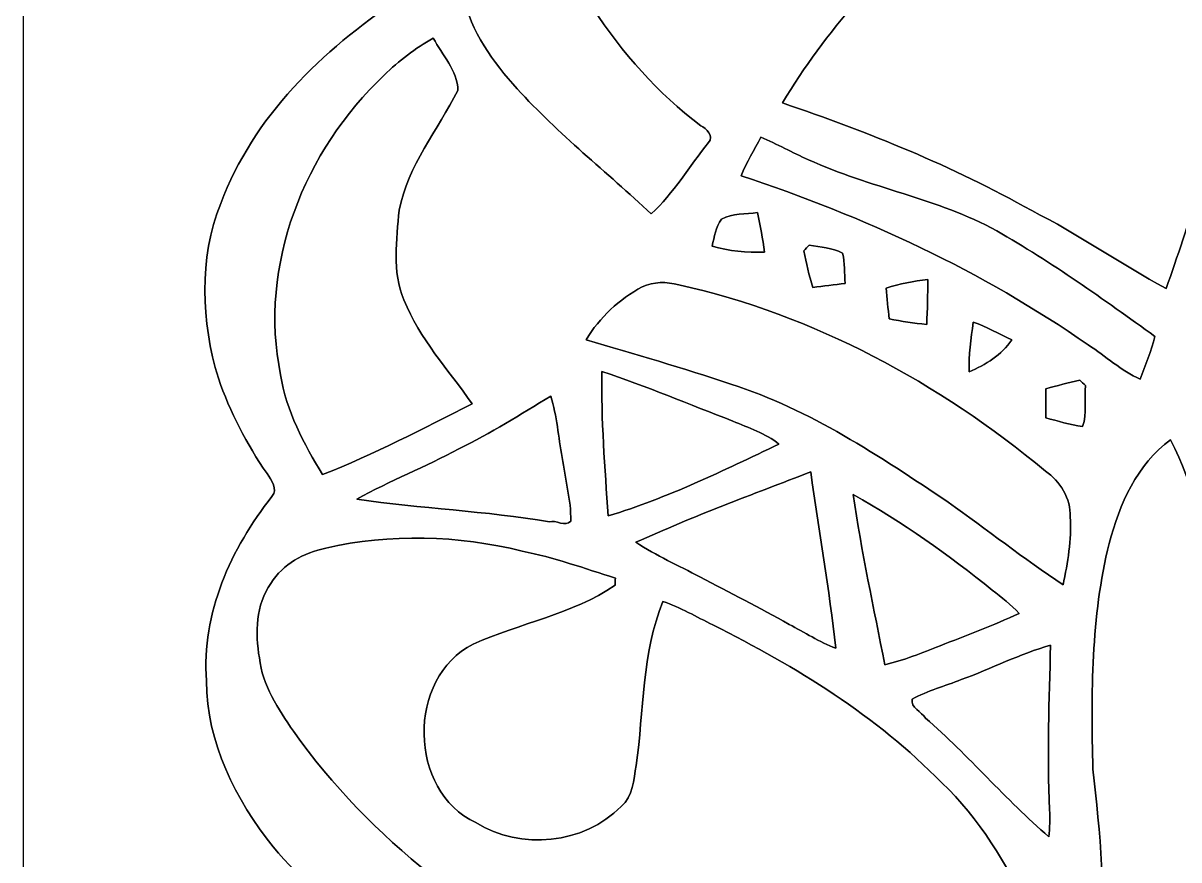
# Model space of a CAD drawing. Header units: centimetres. Extents: x -16.8 to 16.8, y -16.7 to 16.7.
# Drawn here: x -16.77 to -0.11, y -5 to 7.06 of the extents above; entities that cross this region are included whole.
import ezdxf

# ---------------------------------------------------------------- set-up
doc = ezdxf.new("R2010")
doc.units = ezdxf.units.CM
doc.header["$MEASUREMENT"] = 0
doc.layers.add('Layer 1', color=7, linetype='Continuous')

msp = doc.modelspace()

# ---------------------------------------------------------------- linework, layer by layer
at = {"layer": 'Layer 1', "color": 7}
for points, knots in [([(-16.77458, 16.66875), (-16.77458, 16.66875), (16.77458, 16.66875), (16.77458, 16.66875), (16.77458, 16.66875), (16.77458, 16.66875), (16.77458, -16.66875), (16.77458, -16.66875), (16.77458, -16.66875), (16.77458, -16.66875), (-16.77458, -16.66875), (-16.77458, -16.66875), (-16.77458, -16.66875), (-16.77458, -16.66875), (-16.77458, 16.66875), (-16.77458, 16.66875), (-16.77458, 16.66875), (-16.77458, 16.66875), (-16.77458, 16.66875), (-16.77458, 16.66875)], [0, 0, 0, 0, 0.16666667, 0.16666667, 0.16666667, 0.16666667, 0.33333333, 0.33333333, 0.33333333, 0.33333333, 0.5, 0.5, 0.5, 0.5, 0.66666667, 0.66666667, 0.66666667, 0.66666667, 1, 1, 1, 1]), ([(4.0894, 15.8048), (3.31364, 15.58078), (2.57175, 15.19449), (2.00907, 14.60676), (2.00907, 14.60676), (1.14018, 13.72658), (0.64629, 12.54125), (0.42933, 11.33792), (0.42933, 11.33792), (-0.02152, 11.23632), (-0.48084, 11.18306), (-0.93874, 11.1252), (-0.93874, 11.1252), (-1.05234, 11.33581), (-1.13983, 11.55841), (-1.24848, 11.77114), (-1.24848, 11.77114), (-1.74696, 12.70388), (-2.44263, 13.54878), (-3.33728, 14.12487), (-3.33728, 14.12487), (-4.02096, 14.55349), (-4.80589, 14.81984), (-5.60987, 14.8904), (-5.60987, 14.8904), (-6.63328, 14.96483), (-7.66269, 14.78668), (-8.62683, 14.44731), (-8.62683, 14.44731), (-8.87307, 14.34747), (-9.03923, 14.12804), (-9.19445, 13.92273), (-9.19445, 13.92273), (-9.63718, 13.29725), (-9.99631, 12.59417), (-10.13213, 11.83428), (-10.13213, 11.83428), (-10.18011, 11.65719), (-10.17729, 11.46034), (-10.27783, 11.30124), (-10.27783, 11.30124), (-10.48844, 10.96751), (-10.70928, 10.63872), (-10.88355, 10.28382), (-10.88355, 10.28382), (-11.18941, 9.67211), (-11.49244, 9.03323), (-11.54571, 8.34143), (-11.54571, 8.34143), (-11.57711, 8.01511), (-11.46528, 7.70678), (-11.37003, 7.40128), (-11.37003, 7.40128), (-12.46011, 6.67949), (-13.45918, 5.71429), (-13.92379, 4.46581), (-13.92379, 4.46581), (-14.24481, 3.66642), (-14.20848, 2.76119), (-13.96012, 1.94733), (-13.96012, 1.94733), (-13.7922, 1.45874), (-13.55231, 0.99589), (-13.25739, 0.57185), (-13.25739, 0.57185), (-13.19883, 0.47731), (-13.09335, 0.34854), (-13.1893, 0.24165), (-13.1893, 0.24165), (-13.77597, -0.50871), (-14.20813, -1.44427), (-14.12946, -2.41723), (-14.12946, -2.41723), (-14.13051, -3.30341), (-13.71318, -4.13173), (-13.16919, -4.80836), (-13.16919, -4.80836), (-12.36133, -5.76862), (-11.30547, -6.47841), (-10.20974, -7.07037), (-10.20974, -7.07037), (-9.39729, -7.49759), (-8.55416, -7.86342), (-7.69726, -8.1915), (-7.69726, -8.1915), (-7.50782, -8.26488), (-7.30144, -8.31533), (-7.14093, -8.44374), (-7.14093, -8.44374), (-7.03439, -8.62118), (-7.0298, -8.83638), (-6.98183, -9.03323), (-6.98183, -9.03323), (-6.70278, -10.37096), (-6.53486, -11.73727), (-6.57648, -13.10569), (-6.57648, -13.10569), (-6.55355, -14.1986), (-6.737, -15.28127), (-7.0037, -16.33714), (-7.0037, -16.33714), (-6.88411, -16.23801), (-6.77122, -16.13182), (-6.66221, -16.02176), (-6.66221, -16.02176), (-5.95489, -15.28269), (-5.24969, -14.54115), (-4.52226, -13.82148), (-4.52226, -13.82148), (-3.91301, -14.24623), (-3.43218, -14.83078), (-2.81799, -15.24847), (-2.81799, -15.24847), (-2.66206, -14.72459), (-2.56893, -14.18131), (-2.55164, -13.63486), (-2.55164, -13.63486), (-2.48426, -12.36557), (-2.64513, -11.09239), (-2.94675, -9.86049), (-2.94675, -9.86049), (-3.05576, -9.37895), (-3.23744, -8.91646), (-3.33234, -8.43174), (-3.33234, -8.43174), (-2.97709, -8.39893), (-2.58727, -8.41057), (-2.28177, -8.19644), (-2.28177, -8.19644), (-1.68028, -7.82955), (-1.42099, -7.12011), (-1.29822, -6.46254), (-1.29822, -6.46254), (-1.13983, -5.54355), (-1.25166, -4.60551), (-1.35184, -3.68688), (-1.35184, -3.68688), (-1.38289, -2.59997), (-1.37795, -1.49719), (-1.11901, -0.43498), (-1.11901, -0.43498), (-0.9652, 0.12735), (-0.72073, 0.70697), (-0.23178, 1.05833), (-0.23178, 1.05833), (0.09701, 0.40358), (0.27164, -0.31362), (0.42228, -1.02658), (0.42228, -1.02658), (0.76482, -2.67899), (0.68368, -4.40302), (0.28716, -6.0385), (0.28716, -6.0385), (0.18415, -6.41068), (0.24024, -6.80508), (0.30551, -7.17903), (0.30551, -7.17903), (0.42686, -7.82849), (0.76517, -8.45855), (1.30034, -8.85754), (1.30034, -8.85754), (1.97344, -9.37436), (2.86068, -9.50807), (3.68723, -9.47032), (3.68723, -9.47032), (5.02003, -9.41211), (6.30872, -9.011), (7.54592, -8.53687), (7.54592, -8.53687), (7.87894, -8.41234), (8.19961, -8.25324), (8.54181, -8.15446), (8.54181, -8.15446), (9.37084, -9.26006), (10.29935, -10.32228), (11.47833, -11.06593), (11.47833, -11.06593), (11.9193, -11.33263), (12.39626, -11.58699), (12.91978, -11.62791), (12.91978, -11.62791), (12.9413, -10.86344), (12.92331, -10.09826), (12.93072, -9.33379), (12.93072, -9.33379), (13.51174, -8.98842), (14.10159, -8.65822), (14.68332, -8.31391), (14.68332, -8.31391), (14.39016, -8.09131), (14.04796, -7.94526), (13.74316, -7.7403), (13.74316, -7.7403), (13.07571, -7.3092), (12.3638, -6.84354), (11.99374, -6.11258), (11.99374, -6.11258), (12.16342, -5.91467), (12.37439, -5.75769), (12.54619, -5.56154), (12.54619, -5.56154), (12.96952, -5.09305), (13.33218, -4.54872), (13.48352, -3.92818), (13.48352, -3.92818), (13.66732, -3.25085), (13.5382, -2.51213), (13.19495, -1.90712), (13.19495, -1.90712), (12.80336, -1.20297), (12.1793, -0.66499), (11.54501, -0.18556), (11.54501, -0.18556), (12.17436, 1.19168), (12.65696, 2.661), (12.7448, 4.18147), (12.7448, 4.18147), (12.76244, 5.09905), (12.65626, 6.06848), (12.15425, 6.86117), (12.15425, 6.86117), (11.80359, 7.46196), (11.2462, 7.92551), (10.62284, 8.22254), (10.62284, 8.22254), (10.26442, 8.39505), (9.88131, 8.50688), (9.50313, 8.62612), (9.50313, 8.62612), (9.65659, 10.28524), (9.70668, 11.98845), (9.26818, 13.61052), (9.26818, 13.61052), (9.09743, 14.16121), (8.86354, 14.70872), (8.47549, 15.14334), (8.47549, 15.14334), (8.20773, 15.41745), (7.88635, 15.65063), (7.52087, 15.77375), (7.52087, 15.77375), (6.40115, 16.04927), (5.21088, 16.09513), (4.0894, 15.8048)], [0, 0, 0, 0, 0.01612903, 0.01612903, 0.01612903, 0.01612903, 0.03225806, 0.03225806, 0.03225806, 0.03225806, 0.0483871, 0.0483871, 0.0483871, 0.0483871, 0.06451613, 0.06451613, 0.06451613, 0.06451613, 0.08064516, 0.08064516, 0.08064516, 0.08064516, 0.09677419, 0.09677419, 0.09677419, 0.09677419, 0.11290323, 0.11290323, 0.11290323, 0.11290323, 0.12903226, 0.12903226, 0.12903226, 0.12903226, 0.14516129, 0.14516129, 0.14516129, 0.14516129, 0.16129032, 0.16129032, 0.16129032, 0.16129032, 0.17741935, 0.17741935, 0.17741935, 0.17741935, 0.19354839, 0.19354839, 0.19354839, 0.19354839, 0.20967742, 0.20967742, 0.20967742, 0.20967742, 0.22580645, 0.22580645, 0.22580645, 0.22580645, 0.24193548, 0.24193548, 0.24193548, 0.24193548, 0.25806452, 0.25806452, 0.25806452, 0.25806452, 0.27419355, 0.27419355, 0.27419355, 0.27419355, 0.29032258, 0.29032258, 0.29032258, 0.29032258, 0.30645161, 0.30645161, 0.30645161, 0.30645161, 0.32258065, 0.32258065, 0.32258065, 0.32258065, 0.33870968, 0.33870968, 0.33870968, 0.33870968, 0.35483871, 0.35483871, 0.35483871, 0.35483871, 0.37096774, 0.37096774, 0.37096774, 0.37096774, 0.38709677, 0.38709677, 0.38709677, 0.38709677, 0.40322581, 0.40322581, 0.40322581, 0.40322581, 0.41935484, 0.41935484, 0.41935484, 0.41935484, 0.43548387, 0.43548387, 0.43548387, 0.43548387, 0.4516129, 0.4516129, 0.4516129, 0.4516129, 0.46774194, 0.46774194, 0.46774194, 0.46774194, 0.48387097, 0.48387097, 0.48387097, 0.48387097, 0.5, 0.5, 0.5, 0.5, 0.51612903, 0.51612903, 0.51612903, 0.51612903, 0.53225806, 0.53225806, 0.53225806, 0.53225806, 0.5483871, 0.5483871, 0.5483871, 0.5483871, 0.56451613, 0.56451613, 0.56451613, 0.56451613, 0.58064516, 0.58064516, 0.58064516, 0.58064516, 0.59677419, 0.59677419, 0.59677419, 0.59677419, 0.61290323, 0.61290323, 0.61290323, 0.61290323, 0.62903226, 0.62903226, 0.62903226, 0.62903226, 0.64516129, 0.64516129, 0.64516129, 0.64516129, 0.66129032, 0.66129032, 0.66129032, 0.66129032, 0.67741935, 0.67741935, 0.67741935, 0.67741935, 0.69354839, 0.69354839, 0.69354839, 0.69354839, 0.70967742, 0.70967742, 0.70967742, 0.70967742, 0.72580645, 0.72580645, 0.72580645, 0.72580645, 0.74193548, 0.74193548, 0.74193548, 0.74193548, 0.75806452, 0.75806452, 0.75806452, 0.75806452, 0.77419355, 0.77419355, 0.77419355, 0.77419355, 0.79032258, 0.79032258, 0.79032258, 0.79032258, 0.80645161, 0.80645161, 0.80645161, 0.80645161, 0.82258065, 0.82258065, 0.82258065, 0.82258065, 0.83870968, 0.83870968, 0.83870968, 0.83870968, 0.85483871, 0.85483871, 0.85483871, 0.85483871, 0.87096774, 0.87096774, 0.87096774, 0.87096774, 0.88709677, 0.88709677, 0.88709677, 0.88709677, 0.90322581, 0.90322581, 0.90322581, 0.90322581, 0.91935484, 0.91935484, 0.91935484, 0.91935484, 0.93548387, 0.93548387, 0.93548387, 0.93548387, 0.9516129, 0.9516129, 0.9516129, 0.9516129, 0.96774194, 0.96774194, 0.96774194, 0.96774194, 1, 1, 1, 1]), ([(-9.99843, 10.80417), (-9.8238, 10.33039), (-9.73596, 9.82874), (-9.55746, 9.35567), (-9.55746, 9.35567), (-9.06533, 7.90399), (-8.24159, 6.52357), (-7.00652, 5.58624), (-7.00652, 5.58624), (-6.92397, 5.54567), (-6.80791, 5.43595), (-6.89434, 5.34141), (-6.89434, 5.34141), (-7.1688, 5.00027), (-7.39528, 4.61222), (-7.71913, 4.31412), (-7.71913, 4.31412), (-8.36083, 4.91737), (-9.05863, 5.46347), (-9.65094, 6.11787), (-9.65094, 6.11787), (-9.99878, 6.50416), (-10.32298, 6.93949), (-10.42599, 7.46054), (-10.42599, 7.46054), (-10.70822, 8.58732), (-10.39389, 9.74725), (-9.99843, 10.80417)], [0, 0, 0, 0, 0.125, 0.125, 0.125, 0.125, 0.25, 0.25, 0.25, 0.25, 0.375, 0.375, 0.375, 0.375, 0.5, 0.5, 0.5, 0.5, 0.625, 0.625, 0.625, 0.625, 0.75, 0.75, 0.75, 0.75, 1, 1, 1, 1]), ([(-2.54212, 8.67727), (-1.56563, 8.81803), (-0.53093, 8.33861), (-0.01517, 7.49723), (-0.01517, 7.49723), (0.254, 7.09471), (0.31821, 6.59412), (0.33408, 6.12105), (0.33408, 6.12105), (0.37147, 5.12128), (0.02752, 4.16666), (-0.29633, 3.23709), (-0.29633, 3.23709), (-0.95179, 3.59622), (-1.56774, 4.02414), (-2.23485, 4.36316), (-2.23485, 4.36316), (-3.37608, 5.00133), (-4.58964, 5.49698), (-5.82718, 5.91361), (-5.82718, 5.91361), (-5.51744, 6.43008), (-5.15761, 6.91762), (-4.76144, 7.37129), (-4.76144, 7.37129), (-4.46088, 7.7216), (-4.10069, 8.02393), (-3.69147, 8.23948), (-3.69147, 8.23948), (-3.32775, 8.43068), (-2.95839, 8.63141), (-2.54212, 8.67727)], [0, 0, 0, 0, 0.11111111, 0.11111111, 0.11111111, 0.11111111, 0.22222222, 0.22222222, 0.22222222, 0.22222222, 0.33333333, 0.33333333, 0.33333333, 0.33333333, 0.44444444, 0.44444444, 0.44444444, 0.44444444, 0.55555556, 0.55555556, 0.55555556, 0.55555556, 0.66666667, 0.66666667, 0.66666667, 0.66666667, 0.77777778, 0.77777778, 0.77777778, 0.77777778, 1, 1, 1, 1]), ([(-11.56935, 6.31366), (-11.35662, 6.51969), (-11.12167, 6.70489), (-10.86132, 6.84777), (-10.86132, 6.84777), (-10.73538, 6.60294), (-10.51031, 6.38387), (-10.50643, 6.09318), (-10.50643, 6.09318), (-10.80135, 5.52626), (-11.22363, 5.00944), (-11.3538, 4.36915), (-11.3538, 4.36915), (-11.38978, 3.94264), (-11.45893, 3.48262), (-11.28466, 3.07481), (-11.28466, 3.07481), (-11.05888, 2.51672), (-10.64401, 2.06516), (-10.30076, 1.57833), (-10.30076, 1.57833), (-11.00878, 1.21567), (-11.71822, 0.84914), (-12.45799, 0.55598), (-12.45799, 0.55598), (-12.72716, 1.00259), (-12.98046, 1.47214), (-13.06266, 1.9939), (-13.06266, 1.9939), (-13.38686, 3.57082), (-12.72046, 5.23028), (-11.56935, 6.31366)], [0, 0, 0, 0, 0.11111111, 0.11111111, 0.11111111, 0.11111111, 0.22222222, 0.22222222, 0.22222222, 0.22222222, 0.33333333, 0.33333333, 0.33333333, 0.33333333, 0.44444444, 0.44444444, 0.44444444, 0.44444444, 0.55555556, 0.55555556, 0.55555556, 0.55555556, 0.66666667, 0.66666667, 0.66666667, 0.66666667, 0.77777778, 0.77777778, 0.77777778, 0.77777778, 1, 1, 1, 1]), ([(-6.13833, 5.4229), (-5.90621, 5.32024), (-5.68396, 5.19677), (-5.45112, 5.09517), (-5.45112, 5.09517), (-4.57094, 4.69194), (-3.59269, 4.53813), (-2.73932, 4.07106), (-2.73932, 4.07106), (-1.94592, 3.61527), (-1.19909, 3.08434), (-0.45791, 2.54882), (-0.45791, 2.54882), (-0.51118, 2.33821), (-0.59373, 2.13642), (-0.66993, 1.93322), (-0.66993, 1.93322), (-0.94544, 2.05387), (-1.16734, 2.26624), (-1.41993, 2.42499), (-1.41993, 2.42499), (-2.94852, 3.4925), (-4.65773, 4.28096), (-6.42444, 4.86551), (-6.42444, 4.86551), (-6.34436, 5.05883), (-6.23182, 5.23628), (-6.13833, 5.4229)], [0, 0, 0, 0, 0.125, 0.125, 0.125, 0.125, 0.25, 0.25, 0.25, 0.25, 0.375, 0.375, 0.375, 0.375, 0.5, 0.5, 0.5, 0.5, 0.625, 0.625, 0.625, 0.625, 0.75, 0.75, 0.75, 0.75, 1, 1, 1, 1]), ([(-6.70666, 4.23792), (-6.54932, 4.32576), (-6.35953, 4.30918), (-6.18525, 4.33282), (-6.18525, 4.33282), (-6.14892, 4.14373), (-6.11152, 3.95429), (-6.08718, 3.76308), (-6.08718, 3.76308), (-6.34118, 3.75744), (-6.59836, 3.77613), (-6.84248, 3.85057), (-6.84248, 3.85057), (-6.80473, 3.9811), (-6.79133, 4.12715), (-6.70666, 4.23792)], [0, 0, 0, 0, 0.2, 0.2, 0.2, 0.2, 0.4, 0.4, 0.4, 0.4, 0.6, 0.6, 0.6, 0.6, 1, 1, 1, 1]), ([(-5.44054, 3.86397), (-5.28038, 3.83328), (-5.10752, 3.83011), (-4.96182, 3.74932), (-4.96182, 3.74932), (-4.92231, 3.60821), (-4.93889, 3.45793), (-4.92231, 3.31294), (-4.92231, 3.31294), (-5.07894, 3.29212), (-5.23522, 3.27343), (-5.39186, 3.25508), (-5.39186, 3.25508), (-5.44336, 3.42865), (-5.48287, 3.60539), (-5.51886, 3.78213), (-5.51886, 3.78213), (-5.49275, 3.80929), (-5.46664, 3.83681), (-5.44054, 3.86397)], [0, 0, 0, 0, 0.16666667, 0.16666667, 0.16666667, 0.16666667, 0.33333333, 0.33333333, 0.33333333, 0.33333333, 0.5, 0.5, 0.5, 0.5, 0.66666667, 0.66666667, 0.66666667, 0.66666667, 1, 1, 1, 1]), ([(-7.84966, 3.26319), (-7.68632, 3.33834), (-7.49441, 3.33939), (-7.32261, 3.29283), (-7.32261, 3.29283), (-5.37069, 2.8575), (-3.57011, 1.87889), (-2.03694, 0.60819), (-2.03694, 0.60819), (-1.82316, 0.46143), (-1.66934, 0.21167), (-1.67887, -0.05327), (-1.67887, -0.05327), (-1.657, -0.38347), (-1.71521, -0.71085), (-1.78153, -1.03293), (-1.78153, -1.03293), (-2.34703, -0.6544), (-2.88361, -0.2346), (-3.43888, 0.1584), (-3.43888, 0.1584), (-4.42313, 0.82233), (-5.43207, 1.49296), (-6.57049, 1.86196), (-6.57049, 1.86196), (-7.26052, 2.09409), (-7.96184, 2.29023), (-8.65823, 2.50084), (-8.65823, 2.50084), (-8.46384, 2.82116), (-8.18056, 3.08751), (-7.84966, 3.26319)], [0, 0, 0, 0, 0.11111111, 0.11111111, 0.11111111, 0.11111111, 0.22222222, 0.22222222, 0.22222222, 0.22222222, 0.33333333, 0.33333333, 0.33333333, 0.33333333, 0.44444444, 0.44444444, 0.44444444, 0.44444444, 0.55555556, 0.55555556, 0.55555556, 0.55555556, 0.66666667, 0.66666667, 0.66666667, 0.66666667, 0.77777778, 0.77777778, 0.77777778, 0.77777778, 1, 1, 1, 1]), ([(-4.33317, 3.2452), (-4.13914, 3.31364), (-3.93453, 3.34116), (-3.73133, 3.36903), (-3.73133, 3.36903), (-3.73309, 3.15348), (-3.73768, 2.93758), (-3.74826, 2.72168), (-3.74826, 2.72168), (-3.9303, 2.73861), (-4.11057, 2.76754), (-4.28978, 2.80035), (-4.28978, 2.80035), (-4.30389, 2.94887), (-4.32012, 3.09774), (-4.33317, 3.2452)], [0, 0, 0, 0, 0.2, 0.2, 0.2, 0.2, 0.4, 0.4, 0.4, 0.4, 0.6, 0.6, 0.6, 0.6, 1, 1, 1, 1]), ([(-3.0801, 2.75414), (-2.88643, 2.68817), (-2.70616, 2.58974), (-2.52271, 2.50049), (-2.52271, 2.50049), (-2.66418, 2.27789), (-2.90089, 2.14101), (-3.13655, 2.03588), (-3.13655, 2.03588), (-3.14466, 2.27647), (-3.10586, 2.51566), (-3.0801, 2.75414)], [0, 0, 0, 0, 0.25, 0.25, 0.25, 0.25, 0.5, 0.5, 0.5, 0.5, 1, 1, 1, 1]), ([(-8.43104, 2.04294), (-7.79145, 1.83162), (-7.17021, 1.56845), (-6.54191, 1.32715), (-6.54191, 1.32715), (-6.31508, 1.22943), (-6.07201, 1.15288), (-5.87763, 0.99589), (-5.87763, 0.99589), (-6.68126, 0.61595), (-7.48348, 0.21837), (-8.3379, -0.03669), (-8.3379, -0.03669), (-8.39011, 0.65511), (-8.44233, 1.34902), (-8.43104, 2.04294)], [0, 0, 0, 0, 0.2, 0.2, 0.2, 0.2, 0.4, 0.4, 0.4, 0.4, 0.6, 0.6, 0.6, 0.6, 1, 1, 1, 1]), ([(-2.03059, 1.79317), (-1.86902, 1.83974), (-1.70568, 1.87889), (-1.54199, 1.91594), (-1.54199, 1.91594), (-1.51448, 1.89159), (-1.48696, 1.8669), (-1.45909, 1.84256), (-1.45909, 1.84256), (-1.47814, 1.64782), (-1.43334, 1.43933), (-1.49966, 1.25095), (-1.49966, 1.25095), (-1.68169, 1.27176), (-1.85773, 1.32644), (-2.03271, 1.37724), (-2.03271, 1.37724), (-2.032, 1.48131), (-2.03094, 1.6891), (-2.03059, 1.79317)], [0, 0, 0, 0, 0.16666667, 0.16666667, 0.16666667, 0.16666667, 0.33333333, 0.33333333, 0.33333333, 0.33333333, 0.5, 0.5, 0.5, 0.5, 0.66666667, 0.66666667, 0.66666667, 0.66666667, 1, 1, 1, 1]), ([(-10.49161, 0.92781), (-10.03406, 1.15182), (-9.60438, 1.42593), (-9.16869, 1.68875), (-9.16869, 1.68875), (-9.07591, 1.40264), (-9.0611, 1.09855), (-9.00218, 0.80504), (-9.00218, 0.80504), (-8.96549, 0.49883), (-8.87236, 0.1965), (-8.87906, -0.11324), (-8.87906, -0.11324), (-8.95209, -0.20567), (-9.10026, -0.09278), (-9.18528, -0.12241), (-9.18528, -0.12241), (-10.10638, 0.03246), (-11.04336, 0.06421), (-11.96552, 0.20426), (-11.96552, 0.20426), (-11.48574, 0.46778), (-10.9728, 0.66604), (-10.49161, 0.92781)], [0, 0, 0, 0, 0.14285714, 0.14285714, 0.14285714, 0.14285714, 0.28571429, 0.28571429, 0.28571429, 0.28571429, 0.42857143, 0.42857143, 0.42857143, 0.42857143, 0.57142857, 0.57142857, 0.57142857, 0.57142857, 0.71428571, 0.71428571, 0.71428571, 0.71428571, 1, 1, 1, 1]), ([(-7.93926, -0.4191), (-7.11482, -0.04269), (-6.26286, 0.27023), (-5.41831, 0.59725), (-5.41831, 0.59725), (-5.30931, -0.25188), (-5.14914, -1.09432), (-5.05919, -1.94592), (-5.05919, -1.94592), (-5.29555, -1.85702), (-5.50827, -1.71732), (-5.73158, -1.60196), (-5.73158, -1.60196), (-6.15491, -1.36349), (-6.58848, -1.14476), (-7.01746, -0.91687), (-7.01746, -0.91687), (-7.32684, -0.75494), (-7.64752, -0.61242), (-7.93926, -0.4191)], [0, 0, 0, 0, 0.16666667, 0.16666667, 0.16666667, 0.16666667, 0.33333333, 0.33333333, 0.33333333, 0.33333333, 0.5, 0.5, 0.5, 0.5, 0.66666667, 0.66666667, 0.66666667, 0.66666667, 1, 1, 1, 1]), ([(-4.8073, 0.26846), (-4.09822, -0.12629), (-3.4357, -0.60113), (-2.80282, -1.10878), (-2.80282, -1.10878), (-2.66947, -1.21461), (-2.52836, -1.31516), (-2.41441, -1.44357), (-2.41441, -1.44357), (-2.7873, -1.61784), (-3.17394, -1.76036), (-3.556, -1.91241), (-3.556, -1.91241), (-3.81776, -2.01295), (-4.07846, -2.1209), (-4.35257, -2.18369), (-4.35257, -2.18369), (-4.51168, -1.36807), (-4.68912, -0.55421), (-4.8073, 0.26846)], [0, 0, 0, 0, 0.16666667, 0.16666667, 0.16666667, 0.16666667, 0.33333333, 0.33333333, 0.33333333, 0.33333333, 0.5, 0.5, 0.5, 0.5, 0.66666667, 0.66666667, 0.66666667, 0.66666667, 1, 1, 1, 1]), ([(-12.41143, -0.502), (-11.48292, -0.28998), (-10.50361, -0.31821), (-9.58039, -0.54645), (-9.58039, -0.54645), (-9.12142, -0.63676), (-8.68186, -0.79693), (-8.2363, -0.93416), (-8.2363, -0.93416), (-8.23701, -0.96026), (-8.23877, -1.01283), (-8.23983, -1.03893), (-8.23983, -1.03893), (-8.86001, -1.45909), (-9.61178, -1.58433), (-10.28594, -1.8856), (-10.28594, -1.8856), (-11.24938, -2.3749), (-11.22539, -4.00438), (-10.24643, -4.46017), (-10.24643, -4.46017), (-9.60367, -4.86092), (-8.68821, -4.77485), (-8.15516, -4.22698), (-8.15516, -4.22698), (-7.97419, -4.08623), (-7.97913, -3.83999), (-7.93468, -3.63714), (-7.93468, -3.63714), (-7.82779, -2.84621), (-7.85248, -2.02565), (-7.55121, -1.27212), (-7.55121, -1.27212), (-7.29968, -1.35996), (-7.06755, -1.4926), (-6.82907, -1.60973), (-6.82907, -1.60973), (-5.63351, -2.21121), (-4.47005, -2.91924), (-3.53201, -3.88479), (-3.53201, -3.88479), (-2.98591, -4.40161), (-2.59221, -5.05601), (-2.2793, -5.73405), (-2.2793, -5.73405), (-2.11243, -6.11576), (-2.03482, -6.61458), (-2.31599, -6.96348), (-2.31599, -6.96348), (-2.53788, -7.33884), (-2.93829, -7.5632), (-3.34186, -7.69726), (-3.34186, -7.69726), (-3.96593, -7.87435), (-4.62915, -7.86553), (-5.26062, -7.73042), (-5.26062, -7.73042), (-6.35847, -7.50358), (-7.43268, -7.15716), (-8.45114, -6.68796), (-8.45114, -6.68796), (-10.19316, -5.9055), (-11.76549, -4.70429), (-12.87886, -3.1436), (-12.87886, -3.1436), (-13.09088, -2.81834), (-13.32865, -2.48285), (-13.36781, -2.08456), (-13.36781, -2.08456), (-13.43166, -1.72473), (-13.42178, -1.32115), (-13.20306, -1.01283), (-13.20306, -1.01283), (-13.03373, -0.72849), (-12.72364, -0.57503), (-12.41143, -0.502)], [0, 0, 0, 0, 0.05, 0.05, 0.05, 0.05, 0.1, 0.1, 0.1, 0.1, 0.15, 0.15, 0.15, 0.15, 0.2, 0.2, 0.2, 0.2, 0.25, 0.25, 0.25, 0.25, 0.3, 0.3, 0.3, 0.3, 0.35, 0.35, 0.35, 0.35, 0.4, 0.4, 0.4, 0.4, 0.45, 0.45, 0.45, 0.45, 0.5, 0.5, 0.5, 0.5, 0.55, 0.55, 0.55, 0.55, 0.6, 0.6, 0.6, 0.6, 0.65, 0.65, 0.65, 0.65, 0.7, 0.7, 0.7, 0.7, 0.75, 0.75, 0.75, 0.75, 0.8, 0.8, 0.8, 0.8, 0.85, 0.85, 0.85, 0.85, 0.9, 0.9, 0.9, 0.9, 1, 1, 1, 1]), ([(-3.24944, -2.39783), (-2.81623, -2.24296), (-2.4063, -2.026), (-1.96215, -1.90218), (-1.96215, -1.90218), (-1.98296, -2.69311), (-2.01224, -3.48439), (-1.97732, -4.27531), (-1.97732, -4.27531), (-1.97097, -4.40478), (-1.97344, -4.53425), (-1.9872, -4.66337), (-1.9872, -4.66337), (-2.61126, -4.12679), (-3.14431, -3.49391), (-3.76379, -2.95169), (-3.76379, -2.95169), (-3.82199, -2.86491), (-3.98251, -2.79823), (-3.95852, -2.68005), (-3.95852, -2.68005), (-3.73592, -2.55588), (-3.48474, -2.49379), (-3.24944, -2.39783)], [0, 0, 0, 0, 0.14285714, 0.14285714, 0.14285714, 0.14285714, 0.28571429, 0.28571429, 0.28571429, 0.28571429, 0.42857143, 0.42857143, 0.42857143, 0.42857143, 0.57142857, 0.57142857, 0.57142857, 0.57142857, 0.71428571, 0.71428571, 0.71428571, 0.71428571, 1, 1, 1, 1])]:
    msp.add_open_spline(points, degree=3, knots=knots, dxfattribs=at)
at = {"layer": 'Layer 1', "color": 8}
for points, knots in [([(4.0894, 15.8048), (5.21088, 16.09513), (6.40115, 16.04927), (7.52087, 15.77375), (7.52087, 15.77375), (7.88635, 15.65063), (8.20773, 15.41745), (8.47549, 15.14334), (8.47549, 15.14334), (8.86354, 14.70872), (9.09743, 14.16121), (9.26818, 13.61052), (9.26818, 13.61052), (9.70668, 11.98845), (9.65659, 10.28524), (9.50313, 8.62612), (9.50313, 8.62612), (9.88131, 8.50688), (10.26442, 8.39505), (10.62284, 8.22254), (10.62284, 8.22254), (11.2462, 7.92551), (11.80359, 7.46196), (12.15425, 6.86117), (12.15425, 6.86117), (12.65626, 6.06848), (12.76244, 5.09905), (12.7448, 4.18147), (12.7448, 4.18147), (12.65696, 2.661), (12.17436, 1.19168), (11.54501, -0.18556), (11.54501, -0.18556), (12.1793, -0.66499), (12.80336, -1.20297), (13.19495, -1.90712), (13.19495, -1.90712), (13.5382, -2.51213), (13.66732, -3.25085), (13.48352, -3.92818), (13.48352, -3.92818), (13.33218, -4.54872), (12.96952, -5.09305), (12.54619, -5.56154), (12.54619, -5.56154), (12.37439, -5.75769), (12.16342, -5.91467), (11.99374, -6.11258), (11.99374, -6.11258), (12.3638, -6.84354), (13.07571, -7.3092), (13.74316, -7.7403), (13.74316, -7.7403), (14.04796, -7.94526), (14.39016, -8.09131), (14.68332, -8.31391), (14.68332, -8.31391), (14.10159, -8.65822), (13.51174, -8.98842), (12.93072, -9.33379), (12.93072, -9.33379), (12.92331, -10.09826), (12.9413, -10.86344), (12.91978, -11.62791), (12.91978, -11.62791), (12.39626, -11.58699), (11.9193, -11.33263), (11.47833, -11.06593), (11.47833, -11.06593), (10.29935, -10.32228), (9.37084, -9.26006), (8.54181, -8.15446), (8.54181, -8.15446), (8.19961, -8.25324), (7.87894, -8.41234), (7.54592, -8.53687), (7.54592, -8.53687), (6.30872, -9.011), (5.02003, -9.41211), (3.68723, -9.47032), (3.68723, -9.47032), (2.86068, -9.50807), (1.97344, -9.37436), (1.30034, -8.85754), (1.30034, -8.85754), (0.76517, -8.45855), (0.42686, -7.82849), (0.30551, -7.17903), (0.30551, -7.17903), (0.24024, -6.80508), (0.18415, -6.41068), (0.28716, -6.0385), (0.28716, -6.0385), (0.68368, -4.40302), (0.76482, -2.67899), (0.42228, -1.02658), (0.42228, -1.02658), (0.27164, -0.31362), (0.09701, 0.40358), (-0.23178, 1.05833), (-0.23178, 1.05833), (-0.72073, 0.70697), (-0.9652, 0.12735), (-1.11901, -0.43498), (-1.11901, -0.43498), (-1.37795, -1.49719), (-1.38289, -2.59997), (-1.35184, -3.68688), (-1.35184, -3.68688), (-1.25166, -4.60551), (-1.13983, -5.54355), (-1.29822, -6.46254), (-1.29822, -6.46254), (-1.42099, -7.12011), (-1.68028, -7.82955), (-2.28177, -8.19644), (-2.28177, -8.19644), (-2.58727, -8.41057), (-2.97709, -8.39893), (-3.33234, -8.43174), (-3.33234, -8.43174), (-3.23744, -8.91646), (-3.05576, -9.37895), (-2.94675, -9.86049), (-2.94675, -9.86049), (-2.64513, -11.09239), (-2.48426, -12.36557), (-2.55164, -13.63486), (-2.55164, -13.63486), (-2.56893, -14.18131), (-2.66206, -14.72459), (-2.81799, -15.24847), (-2.81799, -15.24847), (-3.43218, -14.83078), (-3.91301, -14.24623), (-4.52226, -13.82148), (-4.52226, -13.82148), (-5.24969, -14.54115), (-5.95489, -15.28269), (-6.66221, -16.02176), (-6.66221, -16.02176), (-6.77122, -16.13182), (-6.88411, -16.23801), (-7.0037, -16.33714), (-7.0037, -16.33714), (-6.737, -15.28127), (-6.55355, -14.1986), (-6.57648, -13.10569), (-6.57648, -13.10569), (-6.53486, -11.73727), (-6.70278, -10.37096), (-6.98183, -9.03323), (-6.98183, -9.03323), (-7.0298, -8.83638), (-7.03439, -8.62118), (-7.14093, -8.44374), (-7.14093, -8.44374), (-7.30144, -8.31533), (-7.50782, -8.26488), (-7.69726, -8.1915), (-7.69726, -8.1915), (-8.55416, -7.86342), (-9.39729, -7.49759), (-10.20974, -7.07037), (-10.20974, -7.07037), (-11.30547, -6.47841), (-12.36133, -5.76862), (-13.16919, -4.80836), (-13.16919, -4.80836), (-13.71318, -4.13173), (-14.13051, -3.30341), (-14.12946, -2.41723), (-14.12946, -2.41723), (-14.20813, -1.44427), (-13.77597, -0.50871), (-13.1893, 0.24165), (-13.1893, 0.24165), (-13.09335, 0.34854), (-13.19883, 0.47731), (-13.25739, 0.57185), (-13.25739, 0.57185), (-13.55231, 0.99589), (-13.7922, 1.45874), (-13.96012, 1.94733), (-13.96012, 1.94733), (-14.20848, 2.76119), (-14.24481, 3.66642), (-13.92379, 4.46581), (-13.92379, 4.46581), (-13.45918, 5.71429), (-12.46011, 6.67949), (-11.37003, 7.40128), (-11.37003, 7.40128), (-11.46528, 7.70678), (-11.57711, 8.01511), (-11.54571, 8.34143), (-11.54571, 8.34143), (-11.49244, 9.03323), (-11.18941, 9.67211), (-10.88355, 10.28382), (-10.88355, 10.28382), (-10.70928, 10.63872), (-10.48844, 10.96751), (-10.27783, 11.30124), (-10.27783, 11.30124), (-10.17729, 11.46034), (-10.18011, 11.65719), (-10.13213, 11.83428), (-10.13213, 11.83428), (-9.99631, 12.59417), (-9.63718, 13.29725), (-9.19445, 13.92273), (-9.19445, 13.92273), (-9.03923, 14.12804), (-8.87307, 14.34747), (-8.62683, 14.44731), (-8.62683, 14.44731), (-7.66269, 14.78668), (-6.63328, 14.96483), (-5.60987, 14.8904), (-5.60987, 14.8904), (-4.80589, 14.81984), (-4.02096, 14.55349), (-3.33728, 14.12487), (-3.33728, 14.12487), (-2.44263, 13.54878), (-1.74696, 12.70388), (-1.24848, 11.77114), (-1.24848, 11.77114), (-1.13983, 11.55841), (-1.05234, 11.33581), (-0.93874, 11.1252), (-0.93874, 11.1252), (-0.48084, 11.18306), (-0.02152, 11.23632), (0.42933, 11.33792), (0.42933, 11.33792), (0.64629, 12.54125), (1.14018, 13.72658), (2.00907, 14.60676), (2.00907, 14.60676), (2.57175, 15.19449), (3.31364, 15.58078), (4.0894, 15.8048), (4.0894, 15.8048), (4.0894, 15.8048), (4.0894, 15.8048), (4.0894, 15.8048)], [0, 0, 0, 0, 0.01587302, 0.01587302, 0.01587302, 0.01587302, 0.03174603, 0.03174603, 0.03174603, 0.03174603, 0.04761905, 0.04761905, 0.04761905, 0.04761905, 0.06349206, 0.06349206, 0.06349206, 0.06349206, 0.07936508, 0.07936508, 0.07936508, 0.07936508, 0.0952381, 0.0952381, 0.0952381, 0.0952381, 0.11111111, 0.11111111, 0.11111111, 0.11111111, 0.12698413, 0.12698413, 0.12698413, 0.12698413, 0.14285714, 0.14285714, 0.14285714, 0.14285714, 0.15873016, 0.15873016, 0.15873016, 0.15873016, 0.17460317, 0.17460317, 0.17460317, 0.17460317, 0.19047619, 0.19047619, 0.19047619, 0.19047619, 0.20634921, 0.20634921, 0.20634921, 0.20634921, 0.22222222, 0.22222222, 0.22222222, 0.22222222, 0.23809524, 0.23809524, 0.23809524, 0.23809524, 0.25396825, 0.25396825, 0.25396825, 0.25396825, 0.26984127, 0.26984127, 0.26984127, 0.26984127, 0.28571429, 0.28571429, 0.28571429, 0.28571429, 0.3015873, 0.3015873, 0.3015873, 0.3015873, 0.31746032, 0.31746032, 0.31746032, 0.31746032, 0.33333333, 0.33333333, 0.33333333, 0.33333333, 0.34920635, 0.34920635, 0.34920635, 0.34920635, 0.36507937, 0.36507937, 0.36507937, 0.36507937, 0.38095238, 0.38095238, 0.38095238, 0.38095238, 0.3968254, 0.3968254, 0.3968254, 0.3968254, 0.41269841, 0.41269841, 0.41269841, 0.41269841, 0.42857143, 0.42857143, 0.42857143, 0.42857143, 0.44444444, 0.44444444, 0.44444444, 0.44444444, 0.46031746, 0.46031746, 0.46031746, 0.46031746, 0.47619048, 0.47619048, 0.47619048, 0.47619048, 0.49206349, 0.49206349, 0.49206349, 0.49206349, 0.50793651, 0.50793651, 0.50793651, 0.50793651, 0.52380952, 0.52380952, 0.52380952, 0.52380952, 0.53968254, 0.53968254, 0.53968254, 0.53968254, 0.55555556, 0.55555556, 0.55555556, 0.55555556, 0.57142857, 0.57142857, 0.57142857, 0.57142857, 0.58730159, 0.58730159, 0.58730159, 0.58730159, 0.6031746, 0.6031746, 0.6031746, 0.6031746, 0.61904762, 0.61904762, 0.61904762, 0.61904762, 0.63492063, 0.63492063, 0.63492063, 0.63492063, 0.65079365, 0.65079365, 0.65079365, 0.65079365, 0.66666667, 0.66666667, 0.66666667, 0.66666667, 0.68253968, 0.68253968, 0.68253968, 0.68253968, 0.6984127, 0.6984127, 0.6984127, 0.6984127, 0.71428571, 0.71428571, 0.71428571, 0.71428571, 0.73015873, 0.73015873, 0.73015873, 0.73015873, 0.74603175, 0.74603175, 0.74603175, 0.74603175, 0.76190476, 0.76190476, 0.76190476, 0.76190476, 0.77777778, 0.77777778, 0.77777778, 0.77777778, 0.79365079, 0.79365079, 0.79365079, 0.79365079, 0.80952381, 0.80952381, 0.80952381, 0.80952381, 0.82539683, 0.82539683, 0.82539683, 0.82539683, 0.84126984, 0.84126984, 0.84126984, 0.84126984, 0.85714286, 0.85714286, 0.85714286, 0.85714286, 0.87301587, 0.87301587, 0.87301587, 0.87301587, 0.88888889, 0.88888889, 0.88888889, 0.88888889, 0.9047619, 0.9047619, 0.9047619, 0.9047619, 0.92063492, 0.92063492, 0.92063492, 0.92063492, 0.93650794, 0.93650794, 0.93650794, 0.93650794, 0.95238095, 0.95238095, 0.95238095, 0.95238095, 0.96825397, 0.96825397, 0.96825397, 0.96825397, 1, 1, 1, 1]), ([(-9.99843, 10.80417), (-10.39389, 9.74725), (-10.70822, 8.58732), (-10.42599, 7.46054), (-10.42599, 7.46054), (-10.32298, 6.93949), (-9.99878, 6.50416), (-9.65094, 6.11787), (-9.65094, 6.11787), (-9.05863, 5.46347), (-8.36083, 4.91737), (-7.71913, 4.31412), (-7.71913, 4.31412), (-7.39528, 4.61222), (-7.1688, 5.00027), (-6.89434, 5.34141), (-6.89434, 5.34141), (-6.80791, 5.43595), (-6.92397, 5.54567), (-7.00652, 5.58624), (-7.00652, 5.58624), (-8.24159, 6.52357), (-9.06533, 7.90399), (-9.55746, 9.35567), (-9.55746, 9.35567), (-9.73596, 9.82874), (-9.8238, 10.33039), (-9.99843, 10.80417), (-9.99843, 10.80417), (-9.99843, 10.80417), (-9.99843, 10.80417), (-9.99843, 10.80417)], [0, 0, 0, 0, 0.11111111, 0.11111111, 0.11111111, 0.11111111, 0.22222222, 0.22222222, 0.22222222, 0.22222222, 0.33333333, 0.33333333, 0.33333333, 0.33333333, 0.44444444, 0.44444444, 0.44444444, 0.44444444, 0.55555556, 0.55555556, 0.55555556, 0.55555556, 0.66666667, 0.66666667, 0.66666667, 0.66666667, 0.77777778, 0.77777778, 0.77777778, 0.77777778, 1, 1, 1, 1]), ([(-2.54212, 8.67727), (-2.95839, 8.63141), (-3.32775, 8.43068), (-3.69147, 8.23948), (-3.69147, 8.23948), (-4.10069, 8.02393), (-4.46088, 7.7216), (-4.76144, 7.37129), (-4.76144, 7.37129), (-5.15761, 6.91762), (-5.51744, 6.43008), (-5.82718, 5.91361), (-5.82718, 5.91361), (-4.58964, 5.49698), (-3.37608, 5.00133), (-2.23485, 4.36316), (-2.23485, 4.36316), (-1.56774, 4.02414), (-0.95179, 3.59622), (-0.29633, 3.23709), (-0.29633, 3.23709), (0.02752, 4.16666), (0.37147, 5.12128), (0.33408, 6.12105), (0.33408, 6.12105), (0.31821, 6.59412), (0.254, 7.09471), (-0.01517, 7.49723), (-0.01517, 7.49723), (-0.53093, 8.33861), (-1.56563, 8.81803), (-2.54212, 8.67727), (-2.54212, 8.67727), (-2.54212, 8.67727), (-2.54212, 8.67727), (-2.54212, 8.67727)], [0, 0, 0, 0, 0.1, 0.1, 0.1, 0.1, 0.2, 0.2, 0.2, 0.2, 0.3, 0.3, 0.3, 0.3, 0.4, 0.4, 0.4, 0.4, 0.5, 0.5, 0.5, 0.5, 0.6, 0.6, 0.6, 0.6, 0.7, 0.7, 0.7, 0.7, 0.8, 0.8, 0.8, 0.8, 1, 1, 1, 1]), ([(-11.56935, 6.31366), (-12.72046, 5.23028), (-13.38686, 3.57082), (-13.06266, 1.9939), (-13.06266, 1.9939), (-12.98046, 1.47214), (-12.72716, 1.00259), (-12.45799, 0.55598), (-12.45799, 0.55598), (-11.71822, 0.84914), (-11.00878, 1.21567), (-10.30076, 1.57833), (-10.30076, 1.57833), (-10.64401, 2.06516), (-11.05888, 2.51672), (-11.28466, 3.07481), (-11.28466, 3.07481), (-11.45893, 3.48262), (-11.38978, 3.94264), (-11.3538, 4.36915), (-11.3538, 4.36915), (-11.22363, 5.00944), (-10.80135, 5.52626), (-10.50643, 6.09318), (-10.50643, 6.09318), (-10.51031, 6.38387), (-10.73538, 6.60294), (-10.86132, 6.84777), (-10.86132, 6.84777), (-11.12167, 6.70489), (-11.35662, 6.51969), (-11.56935, 6.31366), (-11.56935, 6.31366), (-11.56935, 6.31366), (-11.56935, 6.31366), (-11.56935, 6.31366)], [0, 0, 0, 0, 0.1, 0.1, 0.1, 0.1, 0.2, 0.2, 0.2, 0.2, 0.3, 0.3, 0.3, 0.3, 0.4, 0.4, 0.4, 0.4, 0.5, 0.5, 0.5, 0.5, 0.6, 0.6, 0.6, 0.6, 0.7, 0.7, 0.7, 0.7, 0.8, 0.8, 0.8, 0.8, 1, 1, 1, 1]), ([(-6.13833, 5.4229), (-6.23182, 5.23628), (-6.34436, 5.05883), (-6.42444, 4.86551), (-6.42444, 4.86551), (-4.65773, 4.28096), (-2.94852, 3.4925), (-1.41993, 2.42499), (-1.41993, 2.42499), (-1.16734, 2.26624), (-0.94544, 2.05387), (-0.66993, 1.93322), (-0.66993, 1.93322), (-0.59373, 2.13642), (-0.51118, 2.33821), (-0.45791, 2.54882), (-0.45791, 2.54882), (-1.19909, 3.08434), (-1.94592, 3.61527), (-2.73932, 4.07106), (-2.73932, 4.07106), (-3.59269, 4.53813), (-4.57094, 4.69194), (-5.45112, 5.09517), (-5.45112, 5.09517), (-5.68396, 5.19677), (-5.90621, 5.32024), (-6.13833, 5.4229), (-6.13833, 5.4229), (-6.13833, 5.4229), (-6.13833, 5.4229), (-6.13833, 5.4229)], [0, 0, 0, 0, 0.11111111, 0.11111111, 0.11111111, 0.11111111, 0.22222222, 0.22222222, 0.22222222, 0.22222222, 0.33333333, 0.33333333, 0.33333333, 0.33333333, 0.44444444, 0.44444444, 0.44444444, 0.44444444, 0.55555556, 0.55555556, 0.55555556, 0.55555556, 0.66666667, 0.66666667, 0.66666667, 0.66666667, 0.77777778, 0.77777778, 0.77777778, 0.77777778, 1, 1, 1, 1]), ([(-6.70666, 4.23792), (-6.79133, 4.12715), (-6.80473, 3.9811), (-6.84248, 3.85057), (-6.84248, 3.85057), (-6.59836, 3.77613), (-6.34118, 3.75744), (-6.08718, 3.76308), (-6.08718, 3.76308), (-6.11152, 3.95429), (-6.14892, 4.14373), (-6.18525, 4.33282), (-6.18525, 4.33282), (-6.35953, 4.30918), (-6.54932, 4.32576), (-6.70666, 4.23792), (-6.70666, 4.23792), (-6.70666, 4.23792), (-6.70666, 4.23792), (-6.70666, 4.23792)], [0, 0, 0, 0, 0.16666667, 0.16666667, 0.16666667, 0.16666667, 0.33333333, 0.33333333, 0.33333333, 0.33333333, 0.5, 0.5, 0.5, 0.5, 0.66666667, 0.66666667, 0.66666667, 0.66666667, 1, 1, 1, 1]), ([(-5.44054, 3.86397), (-5.46664, 3.83681), (-5.49275, 3.80929), (-5.51886, 3.78213), (-5.51886, 3.78213), (-5.48287, 3.60539), (-5.44336, 3.42865), (-5.39186, 3.25508), (-5.39186, 3.25508), (-5.23522, 3.27343), (-5.07894, 3.29212), (-4.92231, 3.31294), (-4.92231, 3.31294), (-4.93889, 3.45793), (-4.92231, 3.60821), (-4.96182, 3.74932), (-4.96182, 3.74932), (-5.10752, 3.83011), (-5.28038, 3.83328), (-5.44054, 3.86397), (-5.44054, 3.86397), (-5.44054, 3.86397), (-5.44054, 3.86397), (-5.44054, 3.86397)], [0, 0, 0, 0, 0.14285714, 0.14285714, 0.14285714, 0.14285714, 0.28571429, 0.28571429, 0.28571429, 0.28571429, 0.42857143, 0.42857143, 0.42857143, 0.42857143, 0.57142857, 0.57142857, 0.57142857, 0.57142857, 0.71428571, 0.71428571, 0.71428571, 0.71428571, 1, 1, 1, 1]), ([(-7.84966, 3.26319), (-8.18056, 3.08751), (-8.46384, 2.82116), (-8.65823, 2.50084), (-8.65823, 2.50084), (-7.96184, 2.29023), (-7.26052, 2.09409), (-6.57049, 1.86196), (-6.57049, 1.86196), (-5.43207, 1.49296), (-4.42313, 0.82233), (-3.43888, 0.1584), (-3.43888, 0.1584), (-2.88361, -0.2346), (-2.34703, -0.6544), (-1.78153, -1.03293), (-1.78153, -1.03293), (-1.71521, -0.71085), (-1.657, -0.38347), (-1.67887, -0.05327), (-1.67887, -0.05327), (-1.66934, 0.21167), (-1.82316, 0.46143), (-2.03694, 0.60819), (-2.03694, 0.60819), (-3.57011, 1.87889), (-5.37069, 2.8575), (-7.32261, 3.29283), (-7.32261, 3.29283), (-7.49441, 3.33939), (-7.68632, 3.33834), (-7.84966, 3.26319), (-7.84966, 3.26319), (-7.84966, 3.26319), (-7.84966, 3.26319), (-7.84966, 3.26319)], [0, 0, 0, 0, 0.1, 0.1, 0.1, 0.1, 0.2, 0.2, 0.2, 0.2, 0.3, 0.3, 0.3, 0.3, 0.4, 0.4, 0.4, 0.4, 0.5, 0.5, 0.5, 0.5, 0.6, 0.6, 0.6, 0.6, 0.7, 0.7, 0.7, 0.7, 0.8, 0.8, 0.8, 0.8, 1, 1, 1, 1]), ([(-4.33317, 3.2452), (-4.32012, 3.09774), (-4.30389, 2.94887), (-4.28978, 2.80035), (-4.28978, 2.80035), (-4.11057, 2.76754), (-3.9303, 2.73861), (-3.74826, 2.72168), (-3.74826, 2.72168), (-3.73768, 2.93758), (-3.73309, 3.15348), (-3.73133, 3.36903), (-3.73133, 3.36903), (-3.93453, 3.34116), (-4.13914, 3.31364), (-4.33317, 3.2452), (-4.33317, 3.2452), (-4.33317, 3.2452), (-4.33317, 3.2452), (-4.33317, 3.2452)], [0, 0, 0, 0, 0.16666667, 0.16666667, 0.16666667, 0.16666667, 0.33333333, 0.33333333, 0.33333333, 0.33333333, 0.5, 0.5, 0.5, 0.5, 0.66666667, 0.66666667, 0.66666667, 0.66666667, 1, 1, 1, 1]), ([(-3.0801, 2.75414), (-3.10586, 2.51566), (-3.14466, 2.27647), (-3.13655, 2.03588), (-3.13655, 2.03588), (-2.90089, 2.14101), (-2.66418, 2.27789), (-2.52271, 2.50049), (-2.52271, 2.50049), (-2.70616, 2.58974), (-2.88643, 2.68817), (-3.0801, 2.75414), (-3.0801, 2.75414), (-3.0801, 2.75414), (-3.0801, 2.75414), (-3.0801, 2.75414)], [0, 0, 0, 0, 0.2, 0.2, 0.2, 0.2, 0.4, 0.4, 0.4, 0.4, 0.6, 0.6, 0.6, 0.6, 1, 1, 1, 1]), ([(-8.43104, 2.04294), (-8.44233, 1.34902), (-8.39011, 0.65511), (-8.3379, -0.03669), (-8.3379, -0.03669), (-7.48348, 0.21837), (-6.68126, 0.61595), (-5.87763, 0.99589), (-5.87763, 0.99589), (-6.07201, 1.15288), (-6.31508, 1.22943), (-6.54191, 1.32715), (-6.54191, 1.32715), (-7.17021, 1.56845), (-7.79145, 1.83162), (-8.43104, 2.04294), (-8.43104, 2.04294), (-8.43104, 2.04294), (-8.43104, 2.04294), (-8.43104, 2.04294)], [0, 0, 0, 0, 0.16666667, 0.16666667, 0.16666667, 0.16666667, 0.33333333, 0.33333333, 0.33333333, 0.33333333, 0.5, 0.5, 0.5, 0.5, 0.66666667, 0.66666667, 0.66666667, 0.66666667, 1, 1, 1, 1]), ([(-2.03059, 1.79317), (-2.03094, 1.6891), (-2.032, 1.48131), (-2.03271, 1.37724), (-2.03271, 1.37724), (-1.85773, 1.32644), (-1.68169, 1.27176), (-1.49966, 1.25095), (-1.49966, 1.25095), (-1.43334, 1.43933), (-1.47814, 1.64782), (-1.45909, 1.84256), (-1.45909, 1.84256), (-1.48696, 1.8669), (-1.51448, 1.89159), (-1.54199, 1.91594), (-1.54199, 1.91594), (-1.70568, 1.87889), (-1.86902, 1.83974), (-2.03059, 1.79317), (-2.03059, 1.79317), (-2.03059, 1.79317), (-2.03059, 1.79317), (-2.03059, 1.79317)], [0, 0, 0, 0, 0.14285714, 0.14285714, 0.14285714, 0.14285714, 0.28571429, 0.28571429, 0.28571429, 0.28571429, 0.42857143, 0.42857143, 0.42857143, 0.42857143, 0.57142857, 0.57142857, 0.57142857, 0.57142857, 0.71428571, 0.71428571, 0.71428571, 0.71428571, 1, 1, 1, 1]), ([(-10.49161, 0.92781), (-10.9728, 0.66604), (-11.48574, 0.46778), (-11.96552, 0.20426), (-11.96552, 0.20426), (-11.04336, 0.06421), (-10.10638, 0.03246), (-9.18528, -0.12241), (-9.18528, -0.12241), (-9.10026, -0.09278), (-8.95209, -0.20567), (-8.87906, -0.11324), (-8.87906, -0.11324), (-8.87236, 0.1965), (-8.96549, 0.49883), (-9.00218, 0.80504), (-9.00218, 0.80504), (-9.0611, 1.09855), (-9.07591, 1.40264), (-9.16869, 1.68875), (-9.16869, 1.68875), (-9.60438, 1.42593), (-10.03406, 1.15182), (-10.49161, 0.92781), (-10.49161, 0.92781), (-10.49161, 0.92781), (-10.49161, 0.92781), (-10.49161, 0.92781)], [0, 0, 0, 0, 0.125, 0.125, 0.125, 0.125, 0.25, 0.25, 0.25, 0.25, 0.375, 0.375, 0.375, 0.375, 0.5, 0.5, 0.5, 0.5, 0.625, 0.625, 0.625, 0.625, 0.75, 0.75, 0.75, 0.75, 1, 1, 1, 1]), ([(-7.93926, -0.4191), (-7.64752, -0.61242), (-7.32684, -0.75494), (-7.01746, -0.91687), (-7.01746, -0.91687), (-6.58848, -1.14476), (-6.15491, -1.36349), (-5.73158, -1.60196), (-5.73158, -1.60196), (-5.50827, -1.71732), (-5.29555, -1.85702), (-5.05919, -1.94592), (-5.05919, -1.94592), (-5.14914, -1.09432), (-5.30931, -0.25188), (-5.41831, 0.59725), (-5.41831, 0.59725), (-6.26286, 0.27023), (-7.11482, -0.04269), (-7.93926, -0.4191), (-7.93926, -0.4191), (-7.93926, -0.4191), (-7.93926, -0.4191), (-7.93926, -0.4191)], [0, 0, 0, 0, 0.14285714, 0.14285714, 0.14285714, 0.14285714, 0.28571429, 0.28571429, 0.28571429, 0.28571429, 0.42857143, 0.42857143, 0.42857143, 0.42857143, 0.57142857, 0.57142857, 0.57142857, 0.57142857, 0.71428571, 0.71428571, 0.71428571, 0.71428571, 1, 1, 1, 1]), ([(-4.8073, 0.26846), (-4.68912, -0.55421), (-4.51168, -1.36807), (-4.35257, -2.18369), (-4.35257, -2.18369), (-4.07846, -2.1209), (-3.81776, -2.01295), (-3.556, -1.91241), (-3.556, -1.91241), (-3.17394, -1.76036), (-2.7873, -1.61784), (-2.41441, -1.44357), (-2.41441, -1.44357), (-2.52836, -1.31516), (-2.66947, -1.21461), (-2.80282, -1.10878), (-2.80282, -1.10878), (-3.4357, -0.60113), (-4.09822, -0.12629), (-4.8073, 0.26846), (-4.8073, 0.26846), (-4.8073, 0.26846), (-4.8073, 0.26846), (-4.8073, 0.26846)], [0, 0, 0, 0, 0.14285714, 0.14285714, 0.14285714, 0.14285714, 0.28571429, 0.28571429, 0.28571429, 0.28571429, 0.42857143, 0.42857143, 0.42857143, 0.42857143, 0.57142857, 0.57142857, 0.57142857, 0.57142857, 0.71428571, 0.71428571, 0.71428571, 0.71428571, 1, 1, 1, 1]), ([(-12.41143, -0.502), (-12.72364, -0.57503), (-13.03373, -0.72849), (-13.20306, -1.01283), (-13.20306, -1.01283), (-13.42178, -1.32115), (-13.43166, -1.72473), (-13.36781, -2.08456), (-13.36781, -2.08456), (-13.32865, -2.48285), (-13.09088, -2.81834), (-12.87886, -3.1436), (-12.87886, -3.1436), (-11.76549, -4.70429), (-10.19316, -5.9055), (-8.45114, -6.68796), (-8.45114, -6.68796), (-7.43268, -7.15716), (-6.35847, -7.50358), (-5.26062, -7.73042), (-5.26062, -7.73042), (-4.62915, -7.86553), (-3.96593, -7.87435), (-3.34186, -7.69726), (-3.34186, -7.69726), (-2.93829, -7.5632), (-2.53788, -7.33884), (-2.31599, -6.96348), (-2.31599, -6.96348), (-2.03482, -6.61458), (-2.11243, -6.11576), (-2.2793, -5.73405), (-2.2793, -5.73405), (-2.59221, -5.05601), (-2.98591, -4.40161), (-3.53201, -3.88479), (-3.53201, -3.88479), (-4.47005, -2.91924), (-5.63351, -2.21121), (-6.82907, -1.60973), (-6.82907, -1.60973), (-7.06755, -1.4926), (-7.29968, -1.35996), (-7.55121, -1.27212), (-7.55121, -1.27212), (-7.85248, -2.02565), (-7.82779, -2.84621), (-7.93468, -3.63714), (-7.93468, -3.63714), (-7.97913, -3.83999), (-7.97419, -4.08623), (-8.15516, -4.22698), (-8.15516, -4.22698), (-8.68821, -4.77485), (-9.60367, -4.86092), (-10.24643, -4.46017), (-10.24643, -4.46017), (-11.22539, -4.00438), (-11.24938, -2.3749), (-10.28594, -1.8856), (-10.28594, -1.8856), (-9.61178, -1.58433), (-8.86001, -1.45909), (-8.23983, -1.03893), (-8.23983, -1.03893), (-8.23877, -1.01283), (-8.23701, -0.96026), (-8.2363, -0.93416), (-8.2363, -0.93416), (-8.68186, -0.79693), (-9.12142, -0.63676), (-9.58039, -0.54645), (-9.58039, -0.54645), (-10.50361, -0.31821), (-11.48292, -0.28998), (-12.41143, -0.502), (-12.41143, -0.502), (-12.41143, -0.502), (-12.41143, -0.502), (-12.41143, -0.502)], [0, 0, 0, 0, 0.04761905, 0.04761905, 0.04761905, 0.04761905, 0.0952381, 0.0952381, 0.0952381, 0.0952381, 0.14285714, 0.14285714, 0.14285714, 0.14285714, 0.19047619, 0.19047619, 0.19047619, 0.19047619, 0.23809524, 0.23809524, 0.23809524, 0.23809524, 0.28571429, 0.28571429, 0.28571429, 0.28571429, 0.33333333, 0.33333333, 0.33333333, 0.33333333, 0.38095238, 0.38095238, 0.38095238, 0.38095238, 0.42857143, 0.42857143, 0.42857143, 0.42857143, 0.47619048, 0.47619048, 0.47619048, 0.47619048, 0.52380952, 0.52380952, 0.52380952, 0.52380952, 0.57142857, 0.57142857, 0.57142857, 0.57142857, 0.61904762, 0.61904762, 0.61904762, 0.61904762, 0.66666667, 0.66666667, 0.66666667, 0.66666667, 0.71428571, 0.71428571, 0.71428571, 0.71428571, 0.76190476, 0.76190476, 0.76190476, 0.76190476, 0.80952381, 0.80952381, 0.80952381, 0.80952381, 0.85714286, 0.85714286, 0.85714286, 0.85714286, 0.9047619, 0.9047619, 0.9047619, 0.9047619, 1, 1, 1, 1]), ([(-3.24944, -2.39783), (-3.48474, -2.49379), (-3.73592, -2.55588), (-3.95852, -2.68005), (-3.95852, -2.68005), (-3.98251, -2.79823), (-3.82199, -2.86491), (-3.76379, -2.95169), (-3.76379, -2.95169), (-3.14431, -3.49391), (-2.61126, -4.12679), (-1.9872, -4.66337), (-1.9872, -4.66337), (-1.97344, -4.53425), (-1.97097, -4.40478), (-1.97732, -4.27531), (-1.97732, -4.27531), (-2.01224, -3.48439), (-1.98296, -2.69311), (-1.96215, -1.90218), (-1.96215, -1.90218), (-2.4063, -2.026), (-2.81623, -2.24296), (-3.24944, -2.39783), (-3.24944, -2.39783), (-3.24944, -2.39783), (-3.24944, -2.39783), (-3.24944, -2.39783)], [0, 0, 0, 0, 0.125, 0.125, 0.125, 0.125, 0.25, 0.25, 0.25, 0.25, 0.375, 0.375, 0.375, 0.375, 0.5, 0.5, 0.5, 0.5, 0.625, 0.625, 0.625, 0.625, 0.75, 0.75, 0.75, 0.75, 1, 1, 1, 1])]:
    msp.add_open_spline(points, degree=3, knots=knots, dxfattribs=at)

doc.saveas('drawing.dxf')
